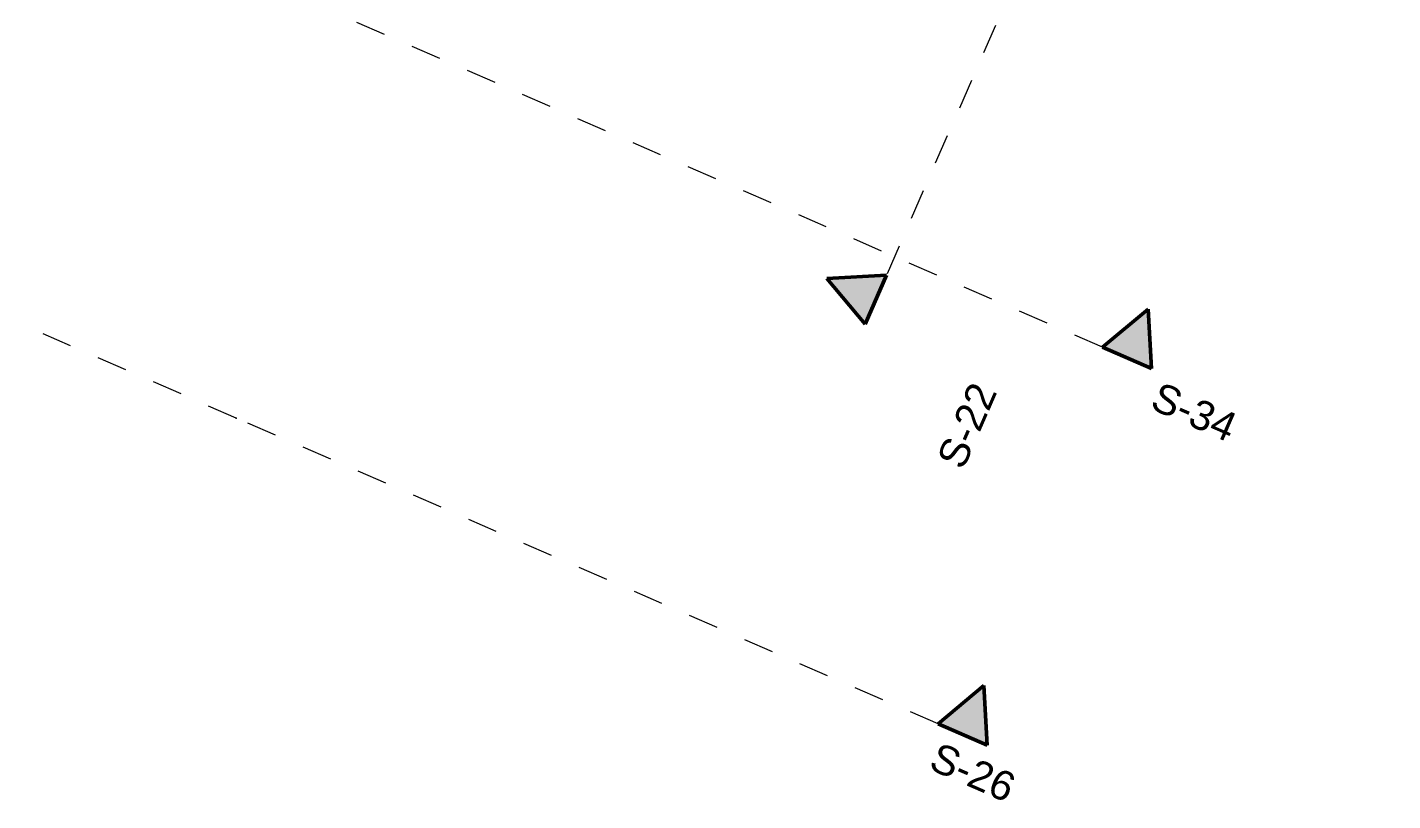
# Model space of a CAD drawing. Header units: millimetres. Extents: x -50172 to 68897, y -80883 to 956680.
# Drawn here: x 1707 to 14502, y -62907 to -55655 of the extents above; entities that cross this region are included whole.
import ezdxf

# ---------------------------------------------------------------- set-up
doc = ezdxf.new("R2010")
doc.units = ezdxf.units.MM
doc.header["$MEASUREMENT"] = 0
doc.linetypes.add('Dashed', pattern=[564.444447, 282.222223, -282.222223])
doc.layers.add('A-95-MC_Marker_Section_P2.Marker', color=7, linetype='Continuous')
doc.layers.add('A-95-MC_Marker_Section_P2.Marker_Pen_No__1', color=7, linetype='Continuous', lineweight=13)
doc.layers.add('A-95-MC_Marker_Section_P2.Marker_Pen_No__6', color=7, linetype='Continuous', lineweight=35)
doc.layers.add('A-95-MC_Marker_Section_P2.Marker_Pen_No__25', color=7, linetype='Continuous', lineweight=50, true_color=0x2a2a2a)
doc.styles.add('GENERATED_STYLE_4', font='')
doc.styles.get('GENERATED_STYLE_4').set_extended_font_data('Swis721 BT')

# ---------------------------------------------------------------- blocks, each defined once
blk = doc.blocks.new('Cutting Plane_2_1', base_point=(21934, -30056))
at = {"layer": 'A-95-MC_Marker_Section_P2.Marker_Pen_No__25', "linetype": 'Continuous'}
blk.add_hatch(color=256, dxfattribs=at).paths.add_polyline_path([(9558, -58439), (9758, -57980), (9199, -58010)])
at = {"layer": 'A-95-MC_Marker_Section_P2.Marker_Pen_No__1', "linetype": 'Dashed'}
blk.add_line((21834, -30285), (9758, -57980), dxfattribs=at)
at = {"layer": 'A-95-MC_Marker_Section_P2.Marker_Pen_No__25', "linetype": 'Continuous'}
for p, q in [((9758, -57980), (9199, -58010)), ((9199, -58010), (9558, -58439)), ((9558, -58439), (9758, -57980))]:
    blk.add_line(p, q, dxfattribs=at)
at = {"layer": 'A-95-MC_Marker_Section_P2.Marker_Pen_No__6', "insert": (10479, -59817), "char_height": 275, "attachment_point": 7, "rotation": 66.4404, "style": 'GENERATED_STYLE_4'}
blk.add_mtext('\\A1;{\\fSwis721 BT|b0|i0|c0|p34;S-22}', dxfattribs=at)
blk = doc.blocks.new('Cutting Plane_5_1', base_point=(10470, -62287))
at = {"layer": 'A-95-MC_Marker_Section_P2.Marker_Pen_No__25', "linetype": 'Continuous'}
blk.add_hatch(color=256, dxfattribs=at).paths.add_polyline_path([(10700, -62387), (10241, -62187), (10670, -61828)])
at = {"layer": 'A-95-MC_Marker_Section_P2.Marker_Pen_No__1', "linetype": 'Dashed'}
for p, q in [((3665, -59319), (-44301, -38404)), ((10241, -62187), (3665, -59319))]:
    blk.add_line(p, q, dxfattribs=at)
blk.add_point((3665, -59319), dxfattribs=at)
at = {"layer": 'A-95-MC_Marker_Section_P2.Marker_Pen_No__25', "linetype": 'Continuous'}
for p, q in [((10241, -62187), (10670, -61828)), ((10670, -61828), (10700, -62387)), ((10700, -62387), (10241, -62187))]:
    blk.add_line(p, q, dxfattribs=at)
at = {"layer": 'A-95-MC_Marker_Section_P2.Marker_Pen_No__6', "insert": (10883, -62932), "char_height": 275, "attachment_point": 9, "rotation": 336.4404, "style": 'GENERATED_STYLE_4'}
blk.add_mtext('\\A1;{\\fSwis721 BT|b0|i0|c0|p34;S-26}', dxfattribs=at)
blk = doc.blocks.new('Cutting Plane_7_1', base_point=(12010, -58755))
at = {"layer": 'A-95-MC_Marker_Section_P2.Marker_Pen_No__25', "linetype": 'Continuous'}
blk.add_hatch(color=256, dxfattribs=at).paths.add_polyline_path([(12240, -58855), (11781, -58655), (12210, -58297)])
at = {"layer": 'A-95-MC_Marker_Section_P2.Marker_Pen_No__1', "linetype": 'Dashed'}
blk.add_line((11781, -58655), (-40955, -35660), dxfattribs=at)
at = {"layer": 'A-95-MC_Marker_Section_P2.Marker_Pen_No__25', "linetype": 'Continuous'}
for p, q in [((11781, -58655), (12210, -58297)), ((12210, -58297), (12240, -58855)), ((12240, -58855), (11781, -58655))]:
    blk.add_line(p, q, dxfattribs=at)
at = {"layer": 'A-95-MC_Marker_Section_P2.Marker_Pen_No__6', "insert": (12957, -59552), "char_height": 275, "attachment_point": 9, "rotation": 336.4404, "style": 'GENERATED_STYLE_4'}
blk.add_mtext('\\A1;{\\fSwis721 BT|b0|i0|c0|p34;S-34}', dxfattribs=at)

msp = doc.modelspace()

# ---------------------------------------------------------------- block references
at = {"layer": 'A-95-MC_Marker_Section_P2.Marker'}
for name, p in [('Cutting Plane_2_1', (21934.2, -30055.5)), ('Cutting Plane_7_1', (12010.4, -58755.3)), ('Cutting Plane_5_1', (10470.5, -62286.8))]:
    msp.add_blockref(name, p, dxfattribs=at)

doc.saveas('drawing.dxf')
